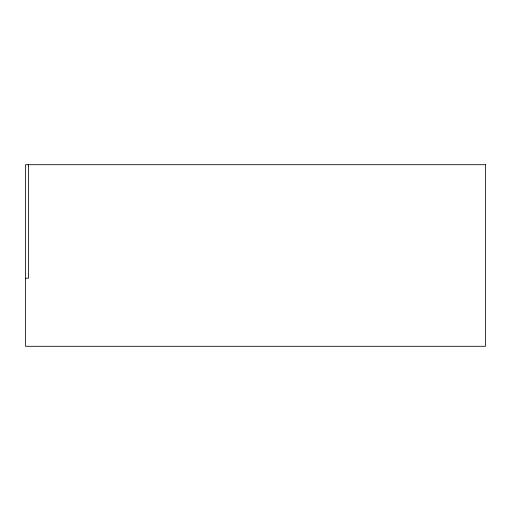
<?xml version="1.0" encoding="UTF-8"?>
<svg xmlns="http://www.w3.org/2000/svg" width="511" height="511" viewBox="0 0 511 511"><rect width="100%" height="100%" fill="white"/><g stroke="black" fill="none" stroke-linecap="round" stroke-linejoin="round"><path stroke-width="0.77" d="M25.55 278.201L28.501 278.201L28.501 164.702M485.45 164.702L25.55 164.702L25.55 346.298L485.45 346.298L485.45 164.702"/></g></svg>
